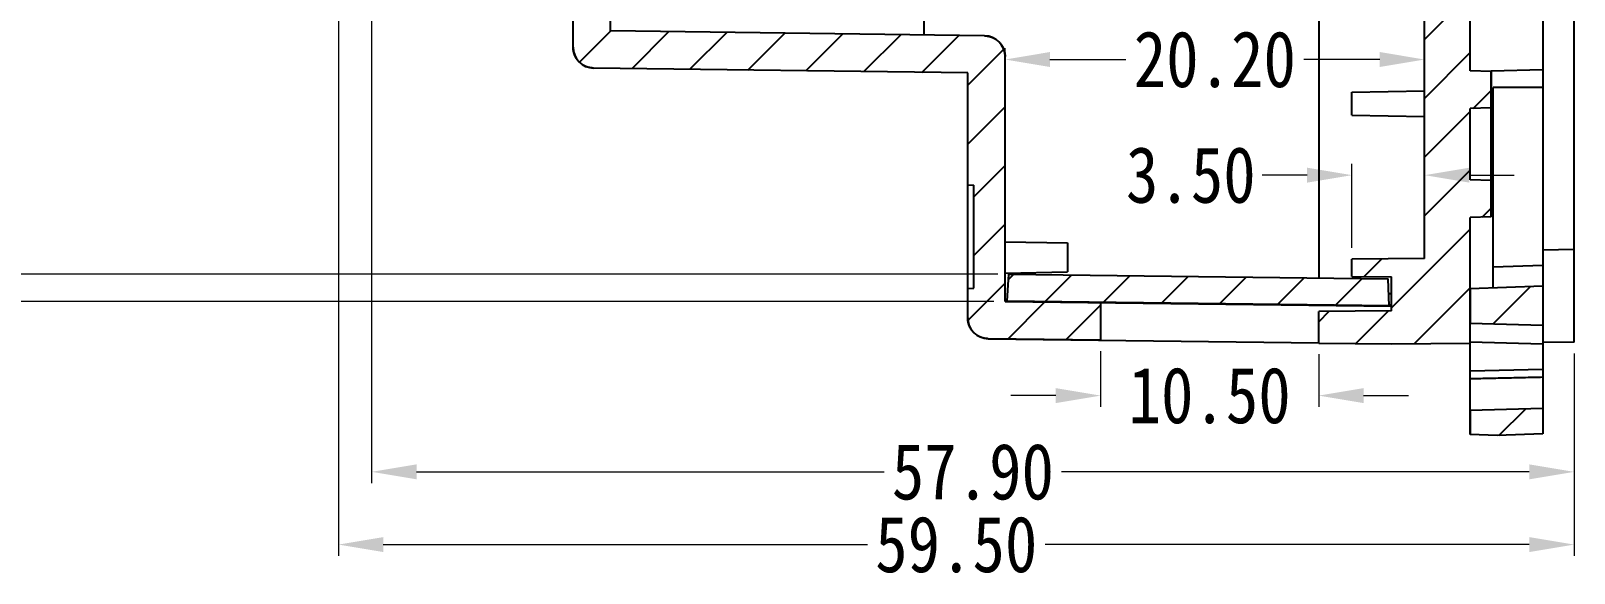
# Model space of a CAD drawing. Header units: millimetres. Extents: x -240 to 62, y -2715 to -2502.
# Drawn here: x -81.4 to -7.1, y -2618.7 to -2592.6 of the extents above; entities that cross this region are included whole.
import ezdxf

# ---------------------------------------------------------------- set-up
doc = ezdxf.new("R2010")
doc.units = ezdxf.units.MM
doc.layers.add('dim', color=3, linetype='Continuous', lineweight=9)
doc.styles.add('FFS', font='SIMFANG.TTF', dxfattribs={"width": 0.85})
doc.dimstyles.new('YanXiu', dxfattribs={"dimtxt": 2.5, "dimasz": 2.2, "dimexe": 1, "dimexo": 0.6, "dimgap": 0.66, "dimtad": 0, "dimzin": 1, "dimdsep": 46, "dimtxsty": 'FFS', "dimcen": 0, "dimclrd": 256, "dimclre": 131, "dimclrt": 42, "dimazin": 0, "dimtfac": 1, "dimtofl": 0, "dimtmove": 0, "dimatfit": 3, "dimfxl": 1, "dimlwd": 5, "dimlwe": 5, "dimarcsym": 0})
pattern_1 = [(45, (-196.5775, 19.1448), (-1.414214, 1.414214), [])]

# ---------------------------------------------------------------- blocks, each defined once
blk = doc.blocks.new('*D22')
at = {"layer": 'Defpoints', "color": 0}
for p in [(23.999, 126.242), (81.899, 105.537), (23.999, 99.296)]:
    blk.add_point(p, dxfattribs=at)
at = {"layer": 'dim', "color": 131, "lineweight": 5}
for p, q in [((23.999, 125.703), (23.999, 98.756)), ((81.899, 104.997), (81.899, 98.756))]:
    blk.add_line(p, q, dxfattribs=at)
at = {"layer": 'dim', "lineweight": 5}
for p, q in [((26.159, 99.296), (48.676, 99.296)), ((79.739, 99.296), (57.223, 99.296))]:
    blk.add_line(p, q, dxfattribs=at)
at = {"layer": 'dim'}
for points in [[(26.159, 99.656), (26.159, 98.936), (23.999, 99.296)], [(79.739, 99.656), (79.739, 98.936), (81.899, 99.296)]]:
    blk.add_solid(points, dxfattribs=at)
at = {"layer": 'dim', "color": 42, "insert": (52.949, 99.296), "char_height": 2.7, "attachment_point": 5, "style": 'FFS'}
blk.add_mtext('57.90', dxfattribs=at)
blk = doc.blocks.new('*D23')
at = {"layer": 'Defpoints', "color": 0}
for p in [(22.399, 126.54), (81.899, 105.537), (22.399, 95.796)]:
    blk.add_point(p, dxfattribs=at)
at = {"layer": 'dim', "color": 131, "lineweight": 5}
for p, q in [((22.399, 126), (22.399, 95.256)), ((81.899, 104.997), (81.899, 95.256))]:
    blk.add_line(p, q, dxfattribs=at)
at = {"layer": 'dim', "lineweight": 5}
for p, q in [((24.559, 95.796), (47.876, 95.796)), ((79.739, 95.796), (56.423, 95.796))]:
    blk.add_line(p, q, dxfattribs=at)
at = {"layer": 'dim'}
for points in [[(24.559, 96.156), (24.559, 95.436), (22.399, 95.796)], [(79.739, 96.156), (79.739, 95.436), (81.899, 95.796)]]:
    blk.add_solid(points, dxfattribs=at)
at = {"layer": 'dim', "color": 42, "insert": (52.149, 95.796), "char_height": 2.7, "attachment_point": 5, "style": 'FFS'}
blk.add_mtext('59.50', dxfattribs=at)
blk = doc.blocks.new('*D27')
at = {"layer": 'Defpoints', "color": 0}
for p in [(54.499, 190.227), (3.213, 107.492), (54.499, 107.492)]:
    blk.add_point(p, dxfattribs=at)
at = {"layer": 'dim', "color": 131, "lineweight": 5}
for p, q in [((53.96, 190.227), (2.674, 190.227)), ((53.96, 107.492), (2.674, 107.492))]:
    blk.add_line(p, q, dxfattribs=at)
at = {"layer": 'dim', "lineweight": 5}
for p, q in [((3.213, 188.067), (3.213, 153.09)), ((3.213, 109.652), (3.213, 144.629))]:
    blk.add_line(p, q, dxfattribs=at)
at = {"layer": 'dim'}
for points in [[(2.853, 188.067), (3.573, 188.067), (3.213, 190.227)], [(2.853, 109.652), (3.573, 109.652), (3.213, 107.492)]]:
    blk.add_solid(points, dxfattribs=at)
at = {"layer": 'dim', "color": 42, "insert": (3.213, 148.86), "char_height": 2.7, "attachment_point": 5, "rotation": 90, "style": 'FFS'}
blk.add_mtext('82.74', dxfattribs=at)
blk = doc.blocks.new('*D28')
at = {"layer": 'Defpoints', "color": 0}
for p in [(54.684, 188.911), (6.713, 108.809), (54.684, 108.809)]:
    blk.add_point(p, dxfattribs=at)
at = {"layer": 'dim', "color": 131, "lineweight": 5}
for p, q in [((54.144, 188.911), (6.174, 188.911)), ((54.144, 108.809), (6.174, 108.809))]:
    blk.add_line(p, q, dxfattribs=at)
at = {"layer": 'dim', "lineweight": 5}
for p, q in [((6.713, 186.751), (6.713, 153.14)), ((6.713, 110.969), (6.713, 144.58))]:
    blk.add_line(p, q, dxfattribs=at)
at = {"layer": 'dim'}
for points in [[(6.353, 186.751), (7.073, 186.751), (6.713, 188.911)], [(6.353, 110.969), (7.073, 110.969), (6.713, 108.809)]]:
    blk.add_solid(points, dxfattribs=at)
at = {"layer": 'dim', "color": 42, "insert": (6.713, 148.86), "char_height": 2.7, "attachment_point": 5, "rotation": 90, "style": 'FFS'}
blk.add_mtext('80.10', dxfattribs=at)
blk = doc.blocks.new('*D32')
at = {"layer": 'Defpoints', "color": 0}
for p in [(59.099, 105.635), (69.599, 105.49), (59.099, 102.963)]:
    blk.add_point(p, dxfattribs=at)
at = {"layer": 'dim', "color": 131, "lineweight": 5}
for p, q in [((59.099, 105.095), (59.099, 102.424)), ((69.599, 104.951), (69.599, 102.424))]:
    blk.add_line(p, q, dxfattribs=at)
at = {"layer": 'dim', "lineweight": 5}
for p, q in [((56.939, 102.963), (54.779, 102.963)), ((71.759, 102.963), (73.919, 102.963))]:
    blk.add_line(p, q, dxfattribs=at)
at = {"layer": 'dim'}
for points in [[(56.939, 103.323), (56.939, 102.603), (59.099, 102.963)], [(71.759, 103.323), (71.759, 102.603), (69.599, 102.963)]]:
    blk.add_solid(points, dxfattribs=at)
at = {"layer": 'dim', "color": 42, "insert": (64.349, 102.963), "char_height": 2.7, "attachment_point": 5, "style": 'FFS'}
blk.add_mtext('10.50', dxfattribs=at)
blk = doc.blocks.new('*D40')
at = {"layer": 'Defpoints', "color": 0}
for p in [(74.699, 119.133), (54.499, 117.43), (74.699, 115.002)]:
    blk.add_point(p, dxfattribs=at)
at = {"layer": 'dim', "color": 131, "lineweight": 5}
for p, q in [((54.499, 117.969), (54.499, 119.672)), ((74.699, 115.542), (74.699, 119.672))]:
    blk.add_line(p, q, dxfattribs=at)
at = {"layer": 'dim', "lineweight": 5}
for p, q in [((56.659, 119.133), (60.307, 119.133)), ((72.539, 119.133), (68.892, 119.133))]:
    blk.add_line(p, q, dxfattribs=at)
at = {"layer": 'dim'}
for points in [[(56.659, 119.493), (56.659, 118.773), (54.499, 119.133)], [(72.539, 119.493), (72.539, 118.773), (74.699, 119.133)]]:
    blk.add_solid(points, dxfattribs=at)
at = {"layer": 'dim', "color": 42, "insert": (64.599, 119.133), "char_height": 2.7, "attachment_point": 5, "style": 'FFS'}
blk.add_mtext('20.20', dxfattribs=at)
blk = doc.blocks.new('*D41')
at = {"layer": 'Defpoints', "color": 0}
for p in [(71.199, 113.569), (74.699, 110.76), (71.199, 109.529)]:
    blk.add_point(p, dxfattribs=at)
at = {"layer": 'dim', "color": 131, "lineweight": 5}
for p, q in [((71.199, 110.069), (71.199, 114.108)), ((74.699, 111.299), (74.699, 114.108))]:
    blk.add_line(p, q, dxfattribs=at)
at = {"layer": 'dim', "lineweight": 5}
for p, q in [((69.039, 113.569), (66.879, 113.569)), ((76.859, 113.569), (79.019, 113.569))]:
    blk.add_line(p, q, dxfattribs=at)
at = {"layer": 'dim'}
for points in [[(69.039, 113.929), (69.039, 113.209), (71.199, 113.569)], [(76.859, 113.929), (76.859, 113.209), (74.699, 113.569)]]:
    blk.add_solid(points, dxfattribs=at)
at = {"layer": 'dim', "color": 42, "insert": (63.443, 113.569), "char_height": 2.7, "attachment_point": 5, "style": 'FFS'}
blk.add_mtext('3.50', dxfattribs=at)
blk = doc.blocks.new('u56')
h = blk.add_hatch()
h.set_pattern_fill('DEFAULT__6', color=5, scale=2, angle=45, style=0, pattern_type=0)
h.set_pattern_definition(pattern_1)
edge = h.paths.add_edge_path()
edge.add_line((53.513, 120.273), (35.499, 120.51))
edge.add_spline(control_points=[(53.513, 120.273), (54.092, 120.265), (54.499, 119.853), (54.499, 119.273)], knot_values=[0, 0, 0, 0, 1, 1, 1, 1], weights=[1, 0.807829, 0.807829, 1], degree=3, periodic=0)
edge.add_line((54.499, 107.492), (54.499, 119.273))
edge.add_line((59.099, 107.435), (54.499, 107.492))
edge.add_line((59.099, 107.435), (59.099, 105.635))
edge.add_line((59.099, 105.635), (53.687, 105.702))
edge.add_spline(control_points=[(53.687, 105.702), (53.107, 105.71), (52.699, 106.122), (52.699, 106.702)], knot_values=[0, 0, 0, 0, 1, 1, 1, 1], weights=[1, 0.807675, 0.807675, 1], degree=3, periodic=0)
edge.add_line((52.699, 106.702), (52.699, 108.11))
edge.add_line((52.699, 108.11), (52.999, 108.126))
edge.add_line((52.999, 108.126), (52.999, 113.094))
edge.add_line((52.699, 113.11), (52.999, 113.094))
edge.add_line((52.699, 113.11), (52.699, 118.485))
edge.add_line((52.699, 118.485), (34.686, 118.722))
edge.add_spline(control_points=[(34.686, 118.722), (34.107, 118.73), (33.699, 119.142), (33.699, 119.722)], knot_values=[0, 0, 0, 0, 1, 1, 1, 1], weights=[1, 0.807829, 0.807829, 1], degree=3, periodic=0)
edge.add_line((33.699, 119.722), (33.699, 125.5))
edge.add_line((33.699, 125.5), (24.486, 125.743))
edge.add_spline(control_points=[(24.486, 125.743), (24.199, 125.75), (23.999, 125.956), (23.999, 126.242)], knot_values=[0, 0, 0, 0, 1, 1, 1, 1], weights=[1, 0.810898, 0.810898, 1], degree=3, periodic=0)
edge.add_line((23.999, 126.242), (23.999, 127.55))
edge.add_line((25.999, 127.602), (23.999, 127.55))
edge.add_line((25.999, 127.602), (25.999, 170.118))
edge.add_line((25.999, 170.118), (23.999, 170.17))
edge.add_line((23.999, 170.17), (23.999, 171.477))
edge.add_spline(control_points=[(24.486, 171.977), (24.199, 171.969), (23.999, 171.764), (23.999, 171.477)], knot_values=[0, 0, 0, 0, 1, 1, 1, 1], weights=[1, 0.810898, 0.810898, 1], degree=3, periodic=0)
edge.add_line((24.486, 171.977), (33.699, 172.219))
edge.add_line((33.699, 172.219), (33.699, 177.998))
edge.add_spline(control_points=[(34.686, 178.998), (34.107, 178.99), (33.699, 178.577), (33.699, 177.998)], knot_values=[0, 0, 0, 0, 1, 1, 1, 1], weights=[1, 0.807829, 0.807829, 1], degree=3, periodic=0)
edge.add_line((34.686, 178.998), (52.699, 179.235))
edge.add_line((52.699, 179.235), (52.699, 184.61))
edge.add_line((52.699, 184.61), (52.999, 184.626))
edge.add_line((52.999, 184.626), (52.999, 189.594))
edge.add_line((52.699, 189.61), (52.999, 189.594))
edge.add_line((52.699, 189.61), (52.699, 191.017))
edge.add_spline(control_points=[(53.687, 192.017), (53.107, 192.01), (52.699, 191.597), (52.699, 191.017)], knot_values=[0, 0, 0, 0, 1, 1, 1, 1], weights=[1, 0.807675, 0.807675, 1], degree=3, periodic=0)
edge.add_line((53.687, 192.017), (59.099, 192.085))
edge.add_line((59.099, 192.085), (59.099, 190.285))
edge.add_line((54.499, 190.227), (59.099, 190.285))
edge.add_line((54.499, 178.447), (54.499, 190.227))
edge.add_spline(control_points=[(54.499, 178.447), (54.499, 177.867), (54.092, 177.454), (53.513, 177.447)], knot_values=[0, 0, 0, 0, 1, 1, 1, 1], weights=[1, 0.807829, 0.807829, 1], degree=3, periodic=0)
edge.add_line((35.499, 177.21), (53.513, 177.447))
edge.add_line((35.499, 171.434), (35.499, 177.21))
edge.add_spline(control_points=[(35.499, 171.434), (35.499, 170.86), (35.099, 170.449), (34.526, 170.434)], knot_values=[0, 0, 0, 0, 1, 1, 1, 1], weights=[1, 0.810898, 0.810898, 1], degree=3, periodic=0)
edge.add_line((27.499, 170.249), (34.526, 170.434))
edge.add_line((27.499, 127.47), (27.499, 170.249))
edge.add_line((34.526, 127.285), (27.499, 127.47))
edge.add_spline(control_points=[(34.526, 127.285), (35.099, 127.27), (35.499, 126.859), (35.499, 126.286)], knot_values=[0, 0, 0, 0, 1, 1, 1, 1], weights=[1, 0.810898, 0.810898, 1], degree=3, periodic=0)
edge.add_line((35.499, 120.51), (35.499, 126.286))
h = blk.add_hatch()
h.set_pattern_fill('DEFAULT__5', color=5, scale=2, angle=45, style=0, pattern_type=0)
h.set_pattern_definition(pattern_1)
edge = h.paths.add_edge_path()
edge.add_line((81.899, 190.18), (81.899, 192.183))
edge.add_line((81.899, 190.18), (76.899, 190.093))
edge.add_line((76.899, 118.595), (76.899, 190.093))
edge.add_line((77.899, 118.56), (76.899, 118.595))
edge.add_line((77.899, 118.56), (77.899, 116.81))
edge.add_line((77.899, 116.81), (76.899, 116.775))
edge.add_line((76.899, 113.345), (76.899, 116.775))
edge.add_line((77.899, 113.31), (76.899, 113.345))
edge.add_line((77.899, 113.31), (77.899, 111.56))
edge.add_line((77.899, 111.56), (76.899, 111.525))
edge.add_line((76.899, 105.493), (76.899, 111.525))
edge.add_line((73.099, 105.46), (76.899, 105.493))
edge.add_line((69.599, 105.49), (73.099, 105.46))
edge.add_line((69.599, 105.49), (69.599, 107.015))
edge.add_line((73.099, 107.046), (69.599, 107.015))
edge.add_line((73.099, 107.046), (73.099, 108.674))
edge.add_line((71.199, 108.69), (73.099, 108.674))
edge.add_line((71.199, 108.69), (71.199, 109.529))
edge.add_line((74.699, 109.56), (71.199, 109.529))
edge.add_line((74.699, 109.56), (74.699, 188.16))
edge.add_line((71.199, 188.19), (74.699, 188.16))
edge.add_line((71.199, 188.19), (71.199, 189.029))
edge.add_line((73.099, 189.046), (71.199, 189.029))
edge.add_line((73.099, 189.046), (73.099, 190.674))
edge.add_line((69.599, 190.704), (73.099, 190.674))
edge.add_line((69.599, 190.704), (69.599, 192.229))
edge.add_line((73.099, 192.26), (69.599, 192.229))
edge.add_line((81.899, 192.183), (73.099, 192.26))
h = blk.add_hatch()
h.set_pattern_fill('DEFAULT__4', color=5, scale=2, angle=45, style=0, pattern_type=0)
h.set_pattern_definition(pattern_1)
edge = h.paths.add_edge_path()
edge.add_line((76.899, 102.248), (76.899, 101.085))
edge.add_line((80.399, 102.34), (76.899, 102.248))
edge.add_line((80.399, 102.34), (80.399, 101.117))
edge.add_line((80.399, 101.117), (78.199, 101.04))
edge.add_line((78.199, 101.04), (76.899, 101.085))
edge = h.paths.add_edge_path()
edge.add_line((76.899, 108.118), (76.899, 106.431))
edge.add_line((76.899, 108.118), (80.399, 108.24))
edge.add_line((80.399, 108.24), (80.399, 106.34))
edge.add_line((80.399, 106.34), (76.899, 106.431))
edge = h.paths.add_edge_path()
edge.add_line((80.399, 131.39), (80.399, 128.59))
edge.add_line((76.899, 124.29), (80.399, 128.59))
edge.add_line((77.896, 128.59), (76.899, 124.29))
edge.add_line((77.896, 128.59), (78.399, 132.99))
edge.add_line((78.399, 132.99), (78.799, 133.39))
edge.add_line((79.815, 133.337), (78.799, 133.39))
edge.add_line((79.815, 133.337), (80.399, 131.39))
h = blk.add_hatch()
h.set_pattern_fill('DEFAULT__2', color=5, scale=2, angle=45, style=0, pattern_type=0)
h.set_pattern_definition(pattern_1)
edge = h.paths.add_edge_path()
edge.add_line((72.999, 107.28), (54.599, 107.51))
edge.add_line((54.599, 107.51), (54.684, 108.809))
edge.add_line((54.684, 108.809), (72.947, 108.58))
edge.add_line((72.999, 107.28), (72.947, 108.58))
at = {"color": 7}
for p, q in [((76.899, 118.595), (76.899, 190.093)), ((76.899, 118.595), (76.899, 190.093)), ((74.699, 109.56), (74.699, 188.16)), ((74.699, 109.56), (74.699, 188.16)), ((69.599, 144.01), (69.599, 108.622)), ((80.399, 131.39), (80.399, 101.117)), ((81.899, 105.537), (81.899, 131.273)), ((35.499, 120.51), (35.499, 126.286)), ((35.499, 120.51), (35.499, 126.286)), ((33.699, 119.722), (33.699, 125.5)), ((33.699, 119.722), (33.699, 125.5)), ((50.598, 120.311), (50.597, 121.311)), ((53.513, 120.273), (35.499, 120.51)), ((53.513, 120.273), (35.499, 120.51)), ((54.499, 107.492), (54.499, 119.273)), ((54.499, 107.492), (54.499, 119.273)), ((52.699, 118.485), (34.686, 118.722)), ((52.699, 118.485), (34.686, 118.722)), ((52.699, 113.11), (52.699, 118.485)), ((52.699, 106.702), (52.699, 118.485)), ((77.899, 118.56), (76.899, 118.595)), ((77.899, 118.56), (76.899, 118.595)), ((80.399, 118.631), (77.899, 118.566)), ((77.899, 118.56), (77.899, 116.81)), ((77.899, 111.56), (77.899, 118.56)), ((71.199, 117.56), (74.699, 117.621)), ((71.199, 116.46), (71.199, 117.56)), ((80.399, 117.79), (77.999, 117.79)), ((77.999, 108.156), (77.999, 117.79)), ((77.899, 116.81), (76.899, 116.775)), ((77.899, 116.81), (76.899, 116.775)), ((76.899, 113.345), (76.899, 116.775)), ((76.899, 113.345), (76.899, 116.775)), ((77.899, 117.014), (77.999, 117.011)), ((71.199, 116.46), (74.699, 116.399)), ((52.699, 113.11), (52.999, 113.094)), ((52.699, 113.11), (52.999, 113.094)), ((52.999, 108.126), (52.999, 113.094)), ((52.999, 108.126), (52.999, 113.094)), ((77.899, 113.31), (76.899, 113.345)), ((77.899, 113.31), (76.899, 113.345)), ((77.899, 113.31), (77.899, 111.56)), ((77.899, 111.56), (76.899, 111.525)), ((77.899, 111.56), (76.899, 111.525)), ((76.899, 105.493), (76.899, 111.525)), ((76.899, 101.085), (76.899, 111.525)), ((54.499, 110.36), (57.499, 110.307)), ((57.499, 110.307), (57.499, 108.912)), ((80.399, 109.976), (81.899, 110.002)), ((74.699, 109.56), (71.199, 109.529)), ((74.699, 109.56), (71.199, 109.529)), ((71.199, 108.69), (71.199, 109.529)), ((71.199, 108.69), (71.199, 109.529)), ((77.999, 109.156), (80.399, 109.24)), ((54.499, 108.86), (57.499, 108.912)), ((54.599, 107.51), (54.684, 108.809)), ((54.599, 107.51), (54.684, 108.809)), ((54.684, 108.809), (72.947, 108.58)), ((54.684, 108.809), (72.947, 108.58)), ((71.199, 108.69), (73.099, 108.674)), ((71.199, 108.69), (73.099, 108.674)), ((72.999, 107.28), (72.947, 108.58)), ((72.999, 107.28), (72.947, 108.58)), ((73.099, 107.046), (73.099, 108.674)), ((73.099, 107.046), (73.099, 108.674)), ((52.699, 108.11), (52.999, 108.126)), ((52.699, 108.11), (52.999, 108.126)), ((52.699, 106.702), (52.699, 108.11)), ((73.099, 107.866), (72.976, 107.868)), ((76.899, 108.118), (80.399, 108.24)), ((76.899, 108.118), (80.399, 108.24)), ((76.899, 108.118), (76.899, 106.431)), ((80.399, 108.24), (80.399, 106.34)), ((59.099, 107.435), (54.499, 107.492)), ((54.499, 107.492), (73.099, 107.26)), ((72.999, 107.28), (54.599, 107.51)), ((72.999, 107.28), (54.599, 107.51)), ((59.099, 107.435), (59.099, 105.635)), ((59.099, 107.435), (59.099, 105.635)), ((73.099, 107.046), (69.599, 107.015)), ((73.099, 107.046), (69.599, 107.015)), ((69.599, 105.49), (69.599, 107.015)), ((69.599, 105.49), (69.599, 107.015)), ((73.001, 107.332), (73.099, 107.33)), ((80.399, 106.34), (76.899, 106.431)), ((80.399, 106.34), (76.899, 106.431)), ((59.099, 105.635), (53.687, 105.702)), ((53.687, 105.702), (69.6, 105.504)), ((80.399, 105.44), (76.899, 105.531)), ((81.899, 105.537), (80.399, 105.523)), ((69.599, 105.49), (73.099, 105.46)), ((69.599, 105.49), (73.099, 105.46)), ((73.099, 105.46), (76.899, 105.493)), ((73.099, 105.46), (76.899, 105.493)), ((76.899, 104.148), (80.399, 104.24)), ((80.399, 102.34), (76.899, 102.248)), ((80.399, 102.34), (76.899, 102.248)), ((76.899, 102.248), (76.899, 101.085)), ((80.399, 102.34), (80.399, 101.117)), ((78.199, 101.04), (76.899, 101.085)), ((78.199, 101.04), (76.899, 101.085)), ((80.399, 101.117), (78.199, 101.04)), ((80.399, 101.117), (78.199, 101.04))]:
    blk.add_line(p, q, dxfattribs=at)
for centre, start, end in [((34.699, 119.722), 180, 269.24615), ((53.499, 119.273), 0, 89.24615), ((53.699, 106.702), 180, 269.28384)]:
    blk.add_arc(centre, 1, start, end, dxfattribs=at)
for points, start_tangent, end_tangent in [([(34.686, 118.722), (34.675, 118.722), (34.664, 118.723), (34.653, 118.723), (34.642, 118.724), (34.631, 118.724), (34.62, 118.725), (34.608, 118.726), (34.597, 118.727), (34.586, 118.728), (34.574, 118.73), (34.563, 118.731), (34.552, 118.733), (34.54, 118.735), (34.529, 118.737), (34.517, 118.739), (34.506, 118.741), (34.494, 118.743), (34.483, 118.746), (34.471, 118.748), (34.46, 118.751), (34.448, 118.754), (34.437, 118.757), (34.425, 118.76), (34.414, 118.764), (34.402, 118.767), (34.39, 118.771), (34.379, 118.775), (34.367, 118.779), (34.356, 118.783), (34.345, 118.787), (34.333, 118.791), (34.322, 118.796), (34.31, 118.801), (34.299, 118.806), (34.288, 118.811), (34.276, 118.816), (34.265, 118.821), (34.254, 118.827), (34.243, 118.832), (34.232, 118.838), (34.221, 118.844), (34.21, 118.85), (34.199, 118.856), (34.188, 118.863), (34.177, 118.869), (34.166, 118.876), (34.156, 118.883), (34.145, 118.89), (34.135, 118.897), (34.124, 118.904), (34.114, 118.911), (34.103, 118.919), (34.093, 118.927), (34.083, 118.934), (34.073, 118.942), (34.063, 118.95), (34.053, 118.959), (34.044, 118.967), (34.034, 118.975), (34.025, 118.984), (34.015, 118.993), (34.006, 119.002), (33.997, 119.01), (33.988, 119.02), (33.979, 119.029), (33.97, 119.038), (33.961, 119.047), (33.953, 119.057), (33.944, 119.067), (33.936, 119.076), (33.928, 119.086), (33.919, 119.096), (33.912, 119.106), (33.904, 119.116), (33.896, 119.126), (33.889, 119.137), (33.881, 119.147), (33.874, 119.158), (33.867, 119.168), (33.86, 119.179), (33.853, 119.189), (33.846, 119.2), (33.84, 119.211), (33.833, 119.222), (33.827, 119.233), (33.821, 119.244), (33.815, 119.255), (33.809, 119.266), (33.804, 119.277), (33.798, 119.288), (33.793, 119.3), (33.788, 119.311), (33.783, 119.322), (33.778, 119.334), (33.773, 119.345), (33.768, 119.357), (33.764, 119.368), (33.76, 119.38), (33.756, 119.391), (33.752, 119.403), (33.748, 119.414), (33.744, 119.426), (33.741, 119.437), (33.737, 119.449), (33.734, 119.46), (33.731, 119.472), (33.728, 119.484), (33.725, 119.495), (33.723, 119.507), (33.72, 119.518), (33.718, 119.53), (33.716, 119.541), (33.714, 119.553), (33.712, 119.564), (33.71, 119.576), (33.708, 119.587), (33.707, 119.599), (33.706, 119.61), (33.704, 119.621), (33.703, 119.633), (33.702, 119.644), (33.702, 119.655), (33.701, 119.667), (33.7, 119.678), (33.7, 119.689), (33.7, 119.7), (33.699, 119.711), (33.699, 119.722)], (-0.999913, 0.013157), (0, 1)), ([(53.513, 120.273), (53.523, 120.273), (53.535, 120.272), (53.546, 120.272), (53.557, 120.271), (53.568, 120.271), (53.579, 120.27), (53.59, 120.269), (53.602, 120.268), (53.613, 120.266), (53.624, 120.265), (53.636, 120.264), (53.647, 120.262), (53.659, 120.26), (53.67, 120.258), (53.681, 120.256), (53.693, 120.254), (53.704, 120.252), (53.716, 120.249), (53.727, 120.247), (53.739, 120.244), (53.751, 120.241), (53.762, 120.238), (53.774, 120.235), (53.785, 120.231), (53.797, 120.228), (53.808, 120.224), (53.82, 120.22), (53.831, 120.216), (53.843, 120.212), (53.854, 120.208), (53.866, 120.203), (53.877, 120.199), (53.888, 120.194), (53.9, 120.189), (53.911, 120.184), (53.922, 120.179), (53.934, 120.174), (53.945, 120.168), (53.956, 120.163), (53.967, 120.157), (53.978, 120.151), (53.989, 120.145), (54, 120.139), (54.011, 120.132), (54.022, 120.126), (54.032, 120.119), (54.043, 120.112), (54.054, 120.105), (54.064, 120.098), (54.075, 120.091), (54.085, 120.083), (54.095, 120.076), (54.105, 120.068), (54.116, 120.06), (54.126, 120.053), (54.135, 120.044), (54.145, 120.036), (54.155, 120.028), (54.165, 120.019), (54.174, 120.011), (54.184, 120.002), (54.193, 119.993), (54.202, 119.984), (54.211, 119.975), (54.22, 119.966), (54.229, 119.957), (54.238, 119.947), (54.246, 119.938), (54.255, 119.928), (54.263, 119.919), (54.271, 119.909), (54.279, 119.899), (54.287, 119.889), (54.295, 119.879), (54.303, 119.868), (54.31, 119.858), (54.318, 119.848), (54.325, 119.837), (54.332, 119.827), (54.339, 119.816), (54.346, 119.805), (54.352, 119.795), (54.359, 119.784), (54.365, 119.773), (54.372, 119.762), (54.378, 119.751), (54.384, 119.74), (54.389, 119.729), (54.395, 119.718), (54.4, 119.706), (54.406, 119.695), (54.411, 119.684), (54.416, 119.673), (54.421, 119.661), (54.426, 119.65), (54.43, 119.638), (54.435, 119.627), (54.439, 119.615), (54.443, 119.604), (54.447, 119.592), (54.451, 119.581), (54.454, 119.569), (54.458, 119.558), (54.461, 119.546), (54.465, 119.534), (54.468, 119.523), (54.471, 119.511), (54.473, 119.5), (54.476, 119.488), (54.478, 119.477), (54.481, 119.465), (54.483, 119.454), (54.485, 119.442), (54.487, 119.431), (54.489, 119.419), (54.49, 119.408), (54.492, 119.396), (54.493, 119.385), (54.494, 119.373), (54.495, 119.362), (54.496, 119.351), (54.497, 119.34), (54.498, 119.328), (54.498, 119.317), (54.499, 119.306), (54.499, 119.295), (54.499, 119.284), (54.499, 119.273)], (0.999913, -0.013157), (0, -1)), ([(53.687, 105.702), (53.676, 105.703), (53.665, 105.703), (53.654, 105.703), (53.643, 105.704), (53.631, 105.705), (53.62, 105.705), (53.609, 105.706), (53.598, 105.708), (53.586, 105.709), (53.575, 105.71), (53.564, 105.712), (53.552, 105.713), (53.541, 105.715), (53.529, 105.717), (53.518, 105.719), (53.506, 105.721), (53.495, 105.723), (53.483, 105.726), (53.472, 105.729), (53.46, 105.731), (53.449, 105.734), (53.437, 105.737), (53.426, 105.741), (53.414, 105.744), (53.403, 105.747), (53.391, 105.751), (53.379, 105.755), (53.368, 105.759), (53.357, 105.763), (53.345, 105.767), (53.334, 105.772), (53.322, 105.776), (53.311, 105.781), (53.299, 105.786), (53.288, 105.791), (53.277, 105.796), (53.266, 105.801), (53.254, 105.807), (53.243, 105.812), (53.232, 105.818), (53.221, 105.824), (53.21, 105.83), (53.199, 105.836), (53.188, 105.843), (53.177, 105.849), (53.167, 105.856), (53.156, 105.863), (53.145, 105.87), (53.135, 105.877), (53.124, 105.884), (53.114, 105.892), (53.104, 105.899), (53.094, 105.907), (53.083, 105.915), (53.073, 105.922), (53.064, 105.931), (53.054, 105.939), (53.044, 105.947), (53.034, 105.956), (53.025, 105.964), (53.015, 105.973), (53.006, 105.982), (52.997, 105.991), (52.988, 106), (52.979, 106.009), (52.97, 106.018), (52.961, 106.028), (52.953, 106.037), (52.944, 106.047), (52.936, 106.056), (52.928, 106.066), (52.92, 106.076), (52.912, 106.086), (52.904, 106.096), (52.896, 106.107), (52.889, 106.117), (52.881, 106.127), (52.874, 106.138), (52.867, 106.148), (52.86, 106.159), (52.853, 106.17), (52.846, 106.18), (52.84, 106.191), (52.833, 106.202), (52.827, 106.213), (52.821, 106.224), (52.815, 106.235), (52.809, 106.246), (52.804, 106.257), (52.798, 106.269), (52.793, 106.28), (52.788, 106.291), (52.783, 106.303), (52.778, 106.314), (52.773, 106.325), (52.769, 106.337), (52.764, 106.348), (52.76, 106.36), (52.756, 106.371), (52.752, 106.383), (52.748, 106.394), (52.744, 106.406), (52.741, 106.418), (52.737, 106.429), (52.734, 106.441), (52.731, 106.452), (52.728, 106.464), (52.725, 106.475), (52.723, 106.487), (52.72, 106.499), (52.718, 106.51), (52.716, 106.522), (52.714, 106.533), (52.712, 106.545), (52.71, 106.556), (52.708, 106.568), (52.707, 106.579), (52.706, 106.59), (52.704, 106.602), (52.703, 106.613), (52.702, 106.624), (52.702, 106.636), (52.701, 106.647), (52.7, 106.658), (52.7, 106.669), (52.7, 106.68), (52.699, 106.691), (52.699, 106.702)], (-0.999922, 0.012499), (0, 1)), ([(76.899, 103.782), (77.712, 103.8), (78.551, 103.819), (79.438, 103.839), (80.399, 103.86)], (0.999747, 0.022477), (0.999754, 0.022201))]:
    blk.add_spline(points, degree=3, dxfattribs=dict(at, start_tangent=start_tangent, end_tangent=end_tangent))
at = {"layer": 'dim'}
for base, p1, p2, picture, middle in [((3.213259736, 107.492304739), (54.499343461, 190.227304739), (54.499343461, 107.492304739), '*D27', (3.213259736, 148.859804739)), ((6.713, 108.809), (54.684, 188.911), (54.684, 108.809), '*D28', (6.713, 148.86))]:
    dim = blk.add_linear_dim(base=base, p1=p1, p2=p2, angle=90, dimstyle='YanXiu', override={"dimtxt": 2.7, "dimasz": 2.16, "dimexe": 0.53973, "dimexo": 0.53973, "dimgap": 0.53973}, dxfattribs=at)
    dim.commit()
    dim.dimension.update_dxf_attribs({"geometry": picture, "text_midpoint": middle})
for base, p1, p2, picture, middle in [((22.399, 95.796), (81.899, 105.537), (22.399, 126.54), '*D23', (52.149, 95.796)), ((23.999, 99.296), (81.899, 105.537), (23.999, 126.242), '*D22', (52.949, 99.296)), ((74.699, 119.133), (54.499, 117.43), (74.699, 115.002), '*D40', (64.599, 119.133)), ((71.199, 113.569), (74.699, 110.76), (71.199, 109.529), '*D41', (63.443, 113.569)), ((59.099, 102.963), (69.599, 105.49), (59.099, 105.635), '*D32', (64.349, 102.963))]:
    dim = blk.add_linear_dim(base=base, p1=p1, p2=p2, dimstyle='YanXiu', override={"dimtxt": 2.7, "dimasz": 2.16, "dimexe": 0.53973, "dimexo": 0.53973, "dimgap": 0.53973}, dxfattribs=at)
    dim.commit()
    dim.dimension.update_dxf_attribs({"geometry": picture, "text_midpoint": middle})

msp = doc.modelspace()

# ---------------------------------------------------------------- block references
msp.add_blockref('u56', (-88.984, -2713.142))

doc.saveas('drawing.dxf')
